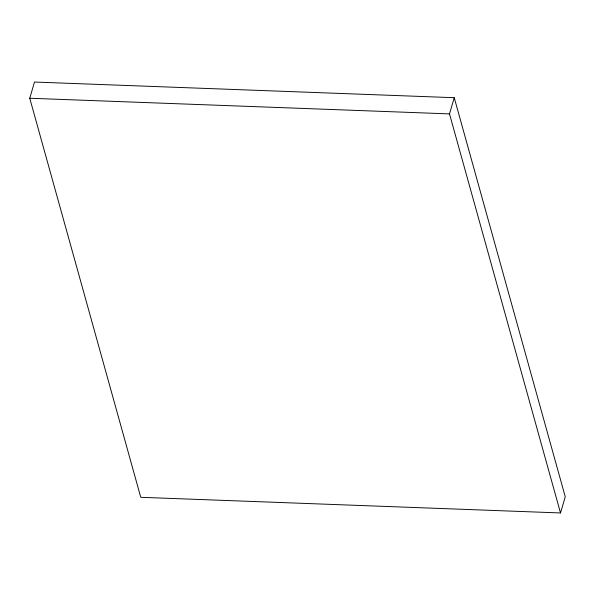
<?xml version="1.0" encoding="UTF-8"?>
<svg xmlns="http://www.w3.org/2000/svg" width="595" height="595" viewBox="0 0 595 595"><rect width="100%" height="100%" fill="white"/><g stroke="black" fill="none" stroke-linecap="round" stroke-linejoin="round"><path stroke-width="0.89" d="M29.75 98.242L34.488 82.043L454.238 97.699L565.25 496.758L560.512 512.957L140.762 497.301L29.75 98.242L449.5 113.898L560.512 512.957M449.5 113.898L454.238 97.699"/></g></svg>
